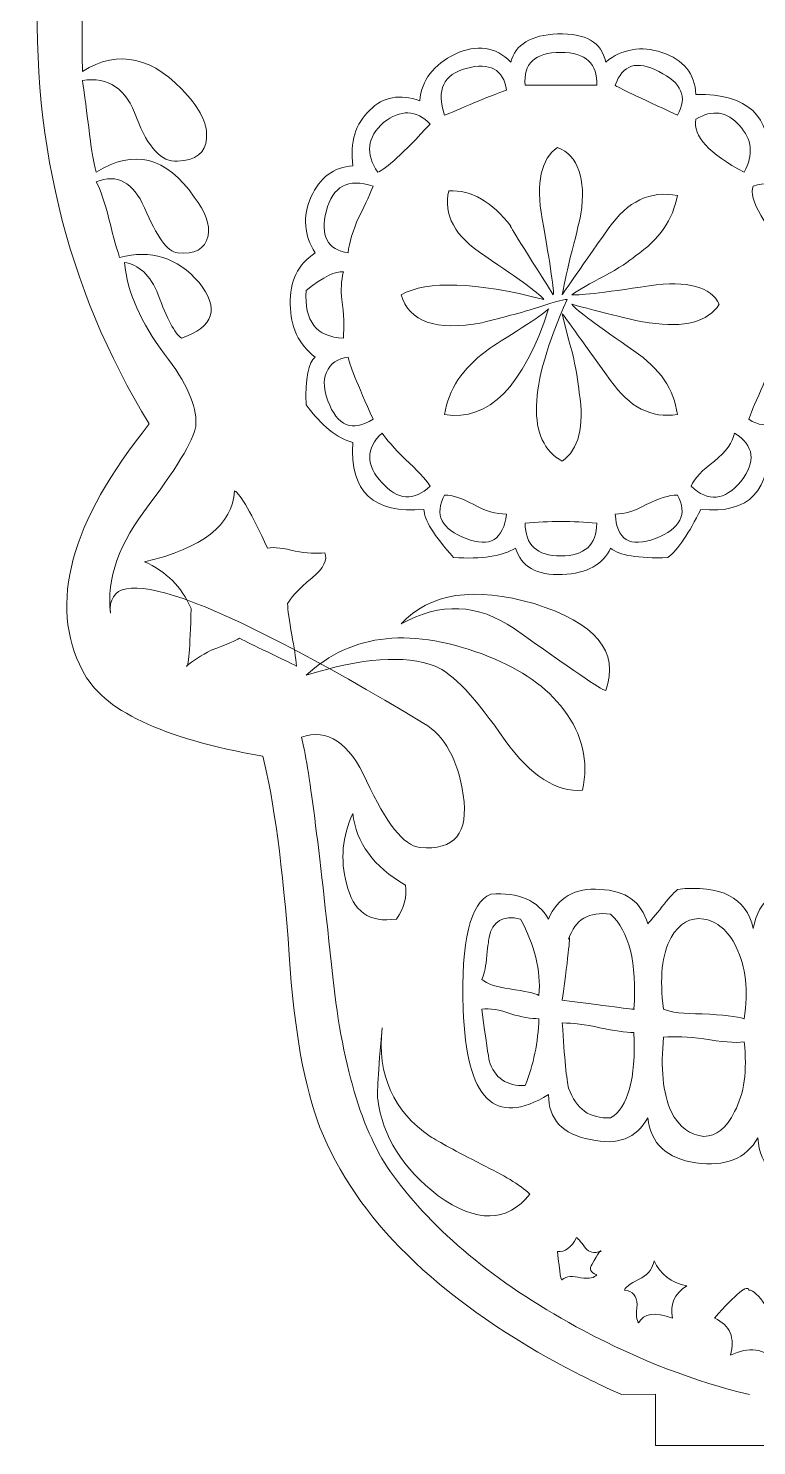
# Model space of a CAD drawing. Header units: millimetres. Extents: x -516 to 519, y -297 to 340.
# Drawn here: x -142.42 to -126.07, y 130.32 to 162.17 of the extents above; entities that cross this region are included whole.
import ezdxf

# ---------------------------------------------------------------- set-up
doc = ezdxf.new("R2010")
doc.units = ezdxf.units.MM
doc.header["$MEASUREMENT"] = 0
doc.layers.add('layer 1', color=7, linetype='Continuous')

msp = doc.modelspace()

# ---------------------------------------------------------------- linework, layer by layer
at = {"layer": 'layer 1', "color": 114, "lineweight": 18}
for points, knots in [([(-117.5547, 131.47), (-116.8176, 131.7963), (-116.0852, 132.1847), (-115.3527, 132.6278), (-112.8891, 134.1193), (-111.3514, 135.7718), (-110.7442, 137.582), (-110.4463, 138.4161), (-110.2437, 139.7377), (-110.1246, 141.5239), (-109.9578, 143.5725), (-109.7675, 145.0374), (-109.5648, 145.919), (-107.6117, 146.0381), (-106.3256, 146.5382), (-105.7303, 147.4193), (-104.658, 148.9077), (-105.0873, 150.897), (-107.0164, 153.386), (-105.1111, 156.8279), (-104.2889, 160.3171), (-104.539, 163.8542), (-104.8611, 168.2488), (-106.6951, 172.024), (-110.0175, 175.156), (-113.2925, 178.2288), (-117.1752, 179.9202), (-121.6411, 180.2177), (-122.9157, 180.3129), (-124.1063, 180.3129), (-125.1901, 180.2177), (-129.5728, 179.8963), (-133.3954, 178.1814), (-136.6708, 175.0848), (-140.0648, 171.9049), (-141.9108, 168.094), (-142.1847, 163.6519), (-142.4229, 159.8047), (-141.5895, 156.3517), (-139.7077, 153.2789), (-141.4823, 151.0758), (-141.9821, 149.2298), (-141.2084, 147.7411), (-140.7672, 146.8476), (-139.4218, 146.2164), (-137.1589, 145.8115), (-136.9089, 144.8348), (-136.7062, 143.3464), (-136.5637, 141.3455), (-136.4562, 139.6545), (-136.218, 138.356), (-135.8728, 137.4748), (-135.0629, 135.4266), (-133.2528, 133.6519), (-130.466, 132.1396), (-130.0071, 131.8938), (-129.552, 131.6707), (-129.1008, 131.47)], [0, 0, 0, 0, 0.0526316, 0.0526316, 0.0526316, 0.1052632, 0.1052632, 0.1052632, 0.1578947, 0.1578947, 0.1578947, 0.2105263, 0.2105263, 0.2105263, 0.2631579, 0.2631579, 0.2631579, 0.3157895, 0.3157895, 0.3157895, 0.3684211, 0.3684211, 0.3684211, 0.4210526, 0.4210526, 0.4210526, 0.4736842, 0.4736842, 0.4736842, 0.5263158, 0.5263158, 0.5263158, 0.5789474, 0.5789474, 0.5789474, 0.6315789, 0.6315789, 0.6315789, 0.6842105, 0.6842105, 0.6842105, 0.7368421, 0.7368421, 0.7368421, 0.7894737, 0.7894737, 0.7894737, 0.8421053, 0.8421053, 0.8421053, 0.8947368, 0.8947368, 0.8947368, 0.9473684, 0.9473684, 0.9473684, 1, 1, 1, 1]), ([(-126.2238, 131.47), (-127.436, 131.7594), (-128.679, 132.229), (-129.942, 132.9021), (-131.8041, 133.8935), (-133.205, 135.0336), (-134.1579, 136.2958), (-134.8841, 137.2248), (-135.3604, 138.7494), (-135.5873, 140.8574), (-135.8967, 143.823), (-136.1229, 145.6092), (-136.2897, 146.2403), (-135.7064, 146.4426), (-135.2178, 146.1213), (-134.8248, 145.2636), (-134.384, 144.2992), (-133.9914, 143.811), (-133.6335, 143.7633), (-132.8479, 143.692), (-132.5261, 144.085), (-132.6571, 144.9423), (-132.7762, 145.7402), (-133.074, 146.2762), (-133.5383, 146.5497), (-138.3738, 149.456), (-140.7198, 150.2775), (-140.5769, 149.0268), (-140.6721, 149.7893), (-140.3862, 150.6107), (-139.7077, 151.4684), (-139.0168, 152.3974), (-138.6597, 153.005), (-138.6597, 153.2789), (-138.6358, 153.6835), (-138.8739, 154.2075), (-139.3624, 154.8509), (-139.898, 155.5533), (-140.1958, 156.2326), (-140.2671, 156.9111), (-139.9458, 156.8633), (-139.6838, 156.6252), (-139.5054, 156.1848), (-139.3147, 155.6485), (-139.1363, 155.3152), (-138.981, 155.2081), (-138.2547, 155.4582), (-138.1237, 155.8747), (-138.588, 156.4588), (-139.0762, 157.0182), (-139.6718, 157.2089), (-140.3746, 157.0182), (-140.422, 157.1612), (-140.5052, 157.4471), (-140.6127, 157.8875), (-140.7079, 158.257), (-140.8031, 158.5428), (-140.8982, 158.7212), (-140.434, 158.912), (-140.0648, 158.7093), (-139.8148, 158.1379), (-139.5408, 157.4825), (-139.2908, 157.1492), (-139.0762, 157.1253), (-138.6832, 157.0779), (-138.457, 157.2089), (-138.3857, 157.5064), (-138.3379, 157.7565), (-138.4451, 158.0543), (-138.6951, 158.376), (-139.3266, 159.2811), (-140.0529, 159.4714), (-140.8982, 158.9358), (-140.9703, 159.174), (-141.0173, 159.5072), (-141.0655, 159.948), (-141.1367, 160.484), (-141.1845, 160.8292), (-141.2084, 160.996), (-140.6247, 161.0912), (-140.2197, 160.8053), (-139.9936, 160.1626), (-139.7316, 159.4834), (-139.4337, 159.162), (-139.0762, 159.1859), (-138.6597, 159.1975), (-138.4451, 159.3762), (-138.4212, 159.6976), (-138.3977, 159.9839), (-138.5287, 160.2932), (-138.8381, 160.6508), (-139.6006, 161.5316), (-140.3981, 161.7104), (-141.2084, 161.1983), (-141.3036, 164.8309), (-140.5888, 167.951), (-139.0762, 170.5595), (-137.8498, 172.6435), (-135.9564, 174.5847), (-133.3954, 176.3828), (-133.1099, 176.2164), (-132.7169, 176.1447), (-132.2048, 176.1686), (-131.6924, 176.1925), (-131.3113, 176.2996), (-131.0612, 176.4903), (-131.3352, 175.8588), (-131.4662, 175.2635), (-131.4423, 174.7037), (-131.4184, 173.9412), (-131.0732, 173.5008), (-130.4305, 173.3818), (-129.7751, 173.2866), (-129.2869, 173.453), (-128.9652, 173.8699), (-128.5961, 174.3103), (-128.4771, 174.9777), (-128.6081, 175.8588), (-128.5009, 175.8827), (-128.2863, 175.7278), (-127.9885, 175.4061), (-127.6313, 175.037), (-127.3458, 174.8228), (-127.1197, 174.7754), (-126.5355, 174.6798), (-126.0832, 174.7869), (-125.7499, 175.0848), (-125.4521, 175.3945), (-125.2972, 175.7752), (-125.2972, 176.2403), (-125.3211, 176.7046), (-125.4999, 177.0976), (-125.8212, 177.4308), (-126.1664, 177.7761), (-126.6307, 177.9313), (-127.2148, 177.8836), (-126.7505, 178.4908), (-125.9642, 178.9435), (-124.8449, 179.241), (-123.6778, 179.5631), (-122.5462, 179.5742), (-121.4269, 179.2768), (-121.153, 179.1816), (-120.7954, 178.9435), (-120.3785, 178.5505), (-119.962, 178.1694), (-119.6403, 177.9907), (-119.4018, 177.9907), (-120.8667, 177.5618), (-121.546, 176.8949), (-121.4269, 175.9659), (-121.3317, 175.1445), (-120.8432, 174.7634), (-119.962, 174.8108), (-119.1282, 174.8825), (-118.5091, 175.2277), (-118.1161, 175.8588), (-118.2232, 175.0015), (-118.128, 174.3465), (-117.7943, 173.9058), (-117.4726, 173.4889), (-117.0083, 173.3101), (-116.4011, 173.3818), (-115.7218, 173.4769), (-115.3408, 173.8819), (-115.2456, 174.5966), (-115.1863, 175.2751), (-115.3527, 175.9062), (-115.77, 176.4903), (-114.7455, 176.0253), (-113.9599, 175.9898), (-113.3996, 176.3828), (-108.0047, 172.7984), (-105.3732, 167.7368), (-105.5157, 161.1983), (-106.3495, 161.7104), (-107.1474, 161.5555), (-107.8857, 160.7101), (-108.1716, 160.3888), (-108.3026, 160.079), (-108.3026, 159.7696), (-108.3026, 159.4475), (-108.1238, 159.2452), (-107.7547, 159.1859), (-107.3501, 159.0903), (-107.0164, 159.3882), (-106.7421, 160.091), (-106.4566, 160.8053), (-106.0875, 161.1509), (-105.6232, 161.1031), (-105.6467, 161.1509), (-105.7184, 160.4242), (-105.8255, 158.9358), (-106.5518, 159.424), (-107.2665, 159.2811), (-107.9573, 158.519), (-108.2428, 158.2092), (-108.3738, 157.9237), (-108.3738, 157.6493), (-108.3738, 157.3635), (-108.2074, 157.197), (-107.8498, 157.1253), (-107.5046, 157.0779), (-107.2191, 157.3754), (-106.981, 158.0304), (-106.7309, 158.6619), (-106.3375, 158.9239), (-105.8255, 158.8283), (-105.8016, 158.9), (-105.9804, 158.2928), (-106.3495, 157.0182), (-107.0523, 157.1612), (-107.6237, 156.9708), (-108.0644, 156.4588), (-108.5291, 155.9463), (-108.4578, 155.5294), (-107.8498, 155.2081), (-107.5998, 155.2439), (-107.3856, 155.5414), (-107.2307, 156.0773), (-107.0881, 156.5898), (-106.8261, 156.8279), (-106.4566, 156.804), (-106.5518, 156.1848), (-106.85, 155.5175), (-107.3617, 154.8151), (-107.8263, 154.1717), (-108.0644, 153.6954), (-108.0644, 153.386), (-108.0883, 153.1121), (-107.7427, 152.5045), (-107.0164, 151.5755), (-106.3375, 150.6705), (-106.0517, 149.8132), (-106.1468, 149.0268), (-106.2778, 147.7885), (-107.1594, 147.1458), (-108.7553, 147.0737), (-111.1607, 146.9547), (-112.5304, 146.8117), (-112.876, 146.6572), (-113.3642, 146.4426), (-113.7568, 145.9425), (-114.067, 145.1565), (-114.3644, 144.2992), (-114.1144, 143.823), (-113.2925, 143.7633), (-112.8282, 143.739), (-112.3759, 144.204), (-111.9347, 145.1565), (-111.5182, 146.0616), (-111.0181, 146.4546), (-110.4344, 146.3355), (-110.5773, 145.526), (-110.7322, 144.4776), (-110.8871, 143.2034), (-111.0536, 141.7859), (-111.1726, 140.8215), (-111.2443, 140.3334), (-111.5895, 138.2971), (-112.2684, 136.7247), (-113.2925, 135.6289), (-115.4093, 133.457), (-117.725, 132.0707), (-120.2363, 131.47)], [0, 0, 0, 0, 0.0113636, 0.0113636, 0.0113636, 0.0227273, 0.0227273, 0.0227273, 0.0340909, 0.0340909, 0.0340909, 0.0454545, 0.0454545, 0.0454545, 0.0568182, 0.0568182, 0.0568182, 0.0681818, 0.0681818, 0.0681818, 0.0795455, 0.0795455, 0.0795455, 0.0909091, 0.0909091, 0.0909091, 0.1022727, 0.1022727, 0.1022727, 0.1136364, 0.1136364, 0.1136364, 0.125, 0.125, 0.125, 0.1363636, 0.1363636, 0.1363636, 0.1477273, 0.1477273, 0.1477273, 0.1590909, 0.1590909, 0.1590909, 0.1704545, 0.1704545, 0.1704545, 0.1818182, 0.1818182, 0.1818182, 0.1931818, 0.1931818, 0.1931818, 0.2045455, 0.2045455, 0.2045455, 0.2159091, 0.2159091, 0.2159091, 0.2272727, 0.2272727, 0.2272727, 0.2386364, 0.2386364, 0.2386364, 0.25, 0.25, 0.25, 0.2613636, 0.2613636, 0.2613636, 0.2727273, 0.2727273, 0.2727273, 0.2840909, 0.2840909, 0.2840909, 0.2954545, 0.2954545, 0.2954545, 0.3068182, 0.3068182, 0.3068182, 0.3181818, 0.3181818, 0.3181818, 0.3295455, 0.3295455, 0.3295455, 0.3409091, 0.3409091, 0.3409091, 0.3522727, 0.3522727, 0.3522727, 0.3636364, 0.3636364, 0.3636364, 0.375, 0.375, 0.375, 0.3863636, 0.3863636, 0.3863636, 0.3977273, 0.3977273, 0.3977273, 0.4090909, 0.4090909, 0.4090909, 0.4204545, 0.4204545, 0.4204545, 0.4318182, 0.4318182, 0.4318182, 0.4431818, 0.4431818, 0.4431818, 0.4545455, 0.4545455, 0.4545455, 0.4659091, 0.4659091, 0.4659091, 0.4772727, 0.4772727, 0.4772727, 0.4886364, 0.4886364, 0.4886364, 0.5, 0.5, 0.5, 0.5113636, 0.5113636, 0.5113636, 0.5227273, 0.5227273, 0.5227273, 0.5340909, 0.5340909, 0.5340909, 0.5454545, 0.5454545, 0.5454545, 0.5568182, 0.5568182, 0.5568182, 0.5681818, 0.5681818, 0.5681818, 0.5795455, 0.5795455, 0.5795455, 0.5909091, 0.5909091, 0.5909091, 0.6022727, 0.6022727, 0.6022727, 0.6136364, 0.6136364, 0.6136364, 0.625, 0.625, 0.625, 0.6363636, 0.6363636, 0.6363636, 0.6477273, 0.6477273, 0.6477273, 0.6590909, 0.6590909, 0.6590909, 0.6704545, 0.6704545, 0.6704545, 0.6818182, 0.6818182, 0.6818182, 0.6931818, 0.6931818, 0.6931818, 0.7045455, 0.7045455, 0.7045455, 0.7159091, 0.7159091, 0.7159091, 0.7272727, 0.7272727, 0.7272727, 0.7386364, 0.7386364, 0.7386364, 0.75, 0.75, 0.75, 0.7613636, 0.7613636, 0.7613636, 0.7727273, 0.7727273, 0.7727273, 0.7840909, 0.7840909, 0.7840909, 0.7954545, 0.7954545, 0.7954545, 0.8068182, 0.8068182, 0.8068182, 0.8181818, 0.8181818, 0.8181818, 0.8295455, 0.8295455, 0.8295455, 0.8409091, 0.8409091, 0.8409091, 0.8522727, 0.8522727, 0.8522727, 0.8636364, 0.8636364, 0.8636364, 0.875, 0.875, 0.875, 0.8863636, 0.8863636, 0.8863636, 0.8977273, 0.8977273, 0.8977273, 0.9090909, 0.9090909, 0.9090909, 0.9204545, 0.9204545, 0.9204545, 0.9318182, 0.9318182, 0.9318182, 0.9431818, 0.9431818, 0.9431818, 0.9545455, 0.9545455, 0.9545455, 0.9659091, 0.9659091, 0.9659091, 0.9772727, 0.9772727, 0.9772727, 0.9886364, 0.9886364, 0.9886364, 1, 1, 1, 1]), ([(-128.0602, 150.2775), (-127.8221, 150.4682), (-127.5839, 150.8257), (-127.3219, 151.3613), (-126.2262, 151.2542), (-125.726, 151.7782), (-125.8212, 152.9691), (-125.333, 152.9218), (-125.0117, 153.136), (-124.8449, 153.6003), (-124.6776, 154.0407), (-124.7135, 154.4699), (-124.952, 154.8868), (-124.5351, 155.1249), (-124.3444, 155.5056), (-124.3921, 156.0415), (-124.4395, 156.5062), (-124.6303, 156.8992), (-124.952, 157.2209), (-124.6657, 157.6016), (-124.6545, 158.0069), (-124.9161, 158.4477), (-125.1308, 158.8168), (-125.4282, 159.0665), (-125.8212, 159.1859), (-125.726, 160.1981), (-126.2616, 160.6982), (-127.429, 160.6862), (-127.4529, 161.1509), (-127.703, 161.4603), (-128.1912, 161.6275), (-128.6558, 161.7816), (-129.0847, 161.7104), (-129.4534, 161.4125), (-129.5489, 161.8537), (-129.9061, 162.0679), (-130.5376, 162.044), (-131.1329, 162.0201), (-131.4901, 161.8055), (-131.5852, 161.4125), (-131.9305, 161.7585), (-132.3477, 161.8179), (-132.8359, 161.5913), (-133.3241, 161.3532), (-133.5861, 161.008), (-133.6335, 160.5433), (-134.0746, 160.6982), (-134.4557, 160.6389), (-134.7531, 160.3291), (-135.0749, 160.0316), (-135.2059, 159.6144), (-135.1342, 159.0784), (-135.5634, 159.0549), (-135.8728, 158.8168), (-136.0755, 158.376), (-136.2658, 157.9356), (-136.23, 157.5183), (-135.9799, 157.1253), (-136.3729, 156.8633), (-136.5517, 156.4827), (-136.5398, 155.9702), (-136.5398, 155.4582), (-136.349, 155.0652), (-135.9799, 154.7793), (-136.1348, 154.6722), (-136.2061, 154.3027), (-136.1826, 153.7074), (-135.8374, 153.2431), (-135.4914, 152.9572), (-135.1342, 152.862), (-135.2059, 151.7543), (-134.6699, 151.2542), (-133.5383, 151.3613), (-133.5383, 151.1351), (-133.3121, 150.7656), (-132.8717, 150.2775), (-132.2406, 150.2416), (-131.776, 150.3014), (-131.4781, 150.4917), (-131.3591, 150.0752), (-131.0138, 149.8725), (-130.4305, 149.8964), (-129.8703, 149.9203), (-129.5131, 150.1226), (-129.3463, 150.4917), (-129.1559, 150.3252), (-128.7271, 150.2536), (-128.0602, 150.2775)], [0, 0, 0, 0, 0.0344828, 0.0344828, 0.0344828, 0.0689655, 0.0689655, 0.0689655, 0.1034483, 0.1034483, 0.1034483, 0.137931, 0.137931, 0.137931, 0.1724138, 0.1724138, 0.1724138, 0.2068966, 0.2068966, 0.2068966, 0.2413793, 0.2413793, 0.2413793, 0.2758621, 0.2758621, 0.2758621, 0.3103448, 0.3103448, 0.3103448, 0.3448276, 0.3448276, 0.3448276, 0.3793103, 0.3793103, 0.3793103, 0.4137931, 0.4137931, 0.4137931, 0.4482759, 0.4482759, 0.4482759, 0.4827586, 0.4827586, 0.4827586, 0.5172414, 0.5172414, 0.5172414, 0.5517241, 0.5517241, 0.5517241, 0.5862069, 0.5862069, 0.5862069, 0.6206897, 0.6206897, 0.6206897, 0.6551724, 0.6551724, 0.6551724, 0.6896552, 0.6896552, 0.6896552, 0.7241379, 0.7241379, 0.7241379, 0.7586207, 0.7586207, 0.7586207, 0.7931034, 0.7931034, 0.7931034, 0.8275862, 0.8275862, 0.8275862, 0.862069, 0.862069, 0.862069, 0.8965517, 0.8965517, 0.8965517, 0.9310345, 0.9310345, 0.9310345, 0.9655172, 0.9655172, 0.9655172, 1, 1, 1, 1]), ([(-131.2639, 160.8889), (-131.3113, 161.3771), (-131.0493, 161.6275), (-130.466, 161.6275), (-129.9061, 161.6275), (-129.6322, 161.3771), (-129.6561, 160.8889), (-129.6561, 160.8889), (-131.2639, 160.8889), (-131.2639, 160.8889)], [0, 0, 0, 0, 0.3333333, 0.3333333, 0.3333333, 0.6666667, 0.6666667, 0.6666667, 1, 1, 1, 1]), ([(-131.6804, 160.7818), (-131.8711, 160.7101), (-132.0977, 160.6269), (-132.3836, 160.5079), (-132.7049, 160.3649), (-132.943, 160.2697), (-133.074, 160.222), (-133.2644, 160.7818), (-133.0979, 161.139), (-132.5859, 161.27), (-132.0619, 161.4125), (-131.7521, 161.2461), (-131.6804, 160.7818)], [0, 0, 0, 0, 0.25, 0.25, 0.25, 0.5, 0.5, 0.5, 0.75, 0.75, 0.75, 1, 1, 1, 1]), ([(-127.8459, 160.222), (-128.7271, 160.6269), (-129.1918, 160.8411), (-129.2392, 160.8889), (-129.0847, 161.3532), (-128.751, 161.4603), (-128.2624, 161.1983), (-127.7504, 160.9482), (-127.6078, 160.6269), (-127.8459, 160.222)], [0, 0, 0, 0, 0.3333333, 0.3333333, 0.3333333, 0.6666667, 0.6666667, 0.6666667, 1, 1, 1, 1]), ([(-133.3954, 160.0197), (-134.003, 159.3643), (-134.396, 159.0071), (-134.5748, 158.9358), (-134.8603, 159.3523), (-134.8129, 159.7215), (-134.4438, 160.0547), (-134.0627, 160.353), (-133.7171, 160.341), (-133.3954, 160.0197)], [0, 0, 0, 0, 0.3333333, 0.3333333, 0.3333333, 0.6666667, 0.6666667, 0.6666667, 1, 1, 1, 1]), ([(-127.429, 160.1268), (-127.0599, 160.353), (-126.7267, 160.3052), (-126.4523, 159.9839), (-126.1664, 159.6856), (-126.131, 159.3285), (-126.3452, 158.9358), (-127.1312, 159.3523), (-127.5003, 159.7454), (-127.429, 160.1268)], [0, 0, 0, 0, 0.3333333, 0.3333333, 0.3333333, 0.6666667, 0.6666667, 0.6666667, 1, 1, 1, 1]), ([(-130.4305, 155.7556), (-130.4066, 155.625), (-130.335, 155.3391), (-130.2155, 154.9222), (-130.1203, 154.5292), (-130.0726, 154.2194), (-130.0491, 153.9813), (-129.93, 153.2192), (-130.0614, 152.7068), (-130.4305, 152.4448), (-131.24, 152.8859), (-131.2042, 154.1004), (-130.323, 156.0773), (-130.4186, 156.0773), (-130.6686, 156.0057), (-131.0851, 155.8631), (-131.5733, 155.7202), (-131.9667, 155.625), (-132.2406, 155.5533), (-133.2644, 155.363), (-133.8724, 155.5772), (-134.0508, 156.1848), (-133.4551, 156.5062), (-132.3836, 156.4707), (-130.847, 156.0773), (-130.8948, 156.1725), (-131.3352, 156.4942), (-132.169, 157.0541), (-132.8479, 157.4945), (-133.1099, 157.9826), (-132.9789, 158.519), (-132.4668, 158.5428), (-132.0025, 158.2689), (-131.5852, 157.7206), (-131.6685, 157.8281), (-131.3591, 157.3161), (-130.6328, 156.1848), (-130.6089, 156.2438), (-130.6921, 156.8159), (-130.8828, 157.8875), (-131.0258, 158.7093), (-130.9067, 159.2333), (-130.5376, 159.4953), (-130.0726, 159.305), (-129.8942, 158.8048), (-130.0132, 157.9946), (-130.0614, 157.7803), (-130.1327, 157.459), (-130.2517, 157.0182), (-130.3469, 156.6252), (-130.4066, 156.3397), (-130.4305, 156.1848), (-130.454, 156.1606), (-130.1084, 156.6611), (-129.3821, 157.6852), (-128.9652, 158.2808), (-128.4536, 158.5309), (-127.8459, 158.4118), (-127.9411, 157.8755), (-128.2505, 157.4232), (-128.7868, 157.0541), (-128.9298, 156.935), (-129.1559, 156.7801), (-129.4892, 156.6017), (-129.811, 156.4349), (-130.0614, 156.2919), (-130.2155, 156.1848), (-130.1203, 156.1606), (-129.5489, 156.2207), (-128.4771, 156.3871), (-127.6078, 156.5062), (-127.0958, 156.3636), (-126.905, 155.9702), (-127.1551, 155.5772), (-127.6791, 155.4343), (-128.4771, 155.5533), (-128.6797, 155.5772), (-129.2631, 155.7082), (-130.2155, 155.9702), (-130.1084, 155.8273), (-129.6322, 155.482), (-128.8227, 154.9222), (-128.2386, 154.5292), (-127.9172, 154.0526), (-127.8459, 153.4931), (-128.4297, 153.398), (-128.9298, 153.66), (-129.3463, 154.2557), (-130.0491, 155.232), (-130.4066, 155.7321), (-130.4305, 155.7556)], [0, 0, 0, 0, 0.0333333, 0.0333333, 0.0333333, 0.0666667, 0.0666667, 0.0666667, 0.1, 0.1, 0.1, 0.1333333, 0.1333333, 0.1333333, 0.1666667, 0.1666667, 0.1666667, 0.2, 0.2, 0.2, 0.2333333, 0.2333333, 0.2333333, 0.2666667, 0.2666667, 0.2666667, 0.3, 0.3, 0.3, 0.3333333, 0.3333333, 0.3333333, 0.3666667, 0.3666667, 0.3666667, 0.4, 0.4, 0.4, 0.4333333, 0.4333333, 0.4333333, 0.4666667, 0.4666667, 0.4666667, 0.5, 0.5, 0.5, 0.5333333, 0.5333333, 0.5333333, 0.5666667, 0.5666667, 0.5666667, 0.6, 0.6, 0.6, 0.6333333, 0.6333333, 0.6333333, 0.6666667, 0.6666667, 0.6666667, 0.7, 0.7, 0.7, 0.7333333, 0.7333333, 0.7333333, 0.7666667, 0.7666667, 0.7666667, 0.8, 0.8, 0.8, 0.8333333, 0.8333333, 0.8333333, 0.8666667, 0.8666667, 0.8666667, 0.9, 0.9, 0.9, 0.9333333, 0.9333333, 0.9333333, 0.9666667, 0.9666667, 0.9666667, 1, 1, 1, 1]), ([(-134.6819, 158.6261), (-134.7296, 158.4831), (-134.8368, 158.245), (-135.0032, 157.9237), (-135.1342, 157.6255), (-135.2178, 157.3515), (-135.2413, 157.1253), (-135.7064, 157.197), (-135.8728, 157.5064), (-135.7299, 158.0666), (-135.5873, 158.6261), (-135.2413, 158.8048), (-134.6819, 158.6261)], [0, 0, 0, 0, 0.25, 0.25, 0.25, 0.5, 0.5, 0.5, 0.75, 0.75, 0.75, 1, 1, 1, 1]), ([(-126.1425, 158.6261), (-125.6309, 158.781), (-125.3091, 158.5902), (-125.1901, 158.0304), (-125.083, 157.4706), (-125.2498, 157.1731), (-125.7141, 157.1253), (-125.6902, 157.3515), (-125.7734, 157.6374), (-125.9642, 157.9595), (-126.1425, 158.257), (-126.2023, 158.4831), (-126.1425, 158.6261)], [0, 0, 0, 0, 0.25, 0.25, 0.25, 0.5, 0.5, 0.5, 0.75, 0.75, 0.75, 1, 1, 1, 1]), ([(-136.1826, 156.28), (-135.7896, 156.5898), (-135.5153, 156.7208), (-135.3484, 156.6969), (-135.3962, 156.4942), (-135.4081, 156.28), (-135.3843, 156.0773), (-135.3369, 155.7441), (-135.3249, 155.4582), (-135.3484, 155.2081), (-135.9564, 155.232), (-136.23, 155.5892), (-136.1826, 156.28)], [0, 0, 0, 0, 0.25, 0.25, 0.25, 0.5, 0.5, 0.5, 0.75, 0.75, 0.75, 1, 1, 1, 1]), ([(-133.074, 153.4931), (-132.9908, 154.0526), (-132.6691, 154.5292), (-132.1335, 154.9222), (-132.0499, 154.9939), (-131.8114, 155.1484), (-131.4423, 155.3749), (-131.1329, 155.5653), (-130.9067, 155.7202), (-130.7399, 155.8631), (-131.2994, 154.1243), (-132.0857, 153.3263), (-133.074, 153.4931)], [0, 0, 0, 0, 0.25, 0.25, 0.25, 0.5, 0.5, 0.5, 0.75, 0.75, 0.75, 1, 1, 1, 1]), ([(-135.2413, 154.7793), (-135.2178, 154.6479), (-135.039, 154.1836), (-134.6819, 153.386), (-135.1461, 153.0882), (-135.4914, 153.2311), (-135.6944, 153.8025), (-135.7896, 154.0407), (-135.8015, 154.2433), (-135.7299, 154.434), (-135.6347, 154.6479), (-135.4794, 154.7558), (-135.2413, 154.7793)], [0, 0, 0, 0, 0.25, 0.25, 0.25, 0.5, 0.5, 0.5, 0.75, 0.75, 0.75, 1, 1, 1, 1]), ([(-126.2381, 153.386), (-126.2142, 153.4812), (-126.119, 153.7074), (-125.9642, 154.0526), (-125.8451, 154.3265), (-125.7619, 154.577), (-125.7141, 154.7793), (-125.464, 154.7558), (-125.2972, 154.6479), (-125.2259, 154.434), (-125.1546, 154.2433), (-125.1546, 154.0407), (-125.2259, 153.8025), (-125.3211, 153.5764), (-125.464, 153.4099), (-125.6428, 153.3144), (-125.8332, 153.2311), (-126.0354, 153.2431), (-126.2381, 153.386)], [0, 0, 0, 0, 0.1666667, 0.1666667, 0.1666667, 0.3333333, 0.3333333, 0.3333333, 0.5, 0.5, 0.5, 0.6666667, 0.6666667, 0.6666667, 0.8333333, 0.8333333, 0.8333333, 1, 1, 1, 1]), ([(-134.4796, 153.0763), (-134.384, 152.9333), (-134.2056, 152.743), (-133.9556, 152.4806), (-133.6932, 152.2544), (-133.5144, 152.0521), (-133.3954, 151.8853), (-133.7645, 151.5401), (-134.122, 151.564), (-134.4796, 151.9566), (-134.8487, 152.3496), (-134.8487, 152.731), (-134.4796, 153.0763)], [0, 0, 0, 0, 0.25, 0.25, 0.25, 0.5, 0.5, 0.5, 0.75, 0.75, 0.75, 1, 1, 1, 1]), ([(-127.5362, 151.8853), (-127.4649, 152.0521), (-127.2861, 152.2425), (-127.0122, 152.4448), (-126.7505, 152.6598), (-126.6076, 152.862), (-126.5598, 153.0763), (-126.119, 152.7908), (-126.0713, 152.4332), (-126.4165, 151.9924), (-126.786, 151.552), (-127.1551, 151.5162), (-127.5362, 151.8853)], [0, 0, 0, 0, 0.25, 0.25, 0.25, 0.5, 0.5, 0.5, 0.75, 0.75, 0.75, 1, 1, 1, 1]), ([(-135.7657, 150.3846), (-135.9564, 150.3607), (-136.1707, 150.3726), (-136.4327, 150.4204), (-136.6827, 150.4917), (-136.8969, 150.5156), (-137.0518, 150.4917), (-137.4094, 151.2542), (-137.6475, 151.695), (-137.7904, 151.7782), (-137.8378, 151.0161), (-138.5167, 150.4797), (-139.8148, 150.1823), (-139.3266, 149.9681), (-138.981, 149.6225), (-138.7668, 149.1343), (-138.7903, 148.2292), (-138.8261, 147.7885), (-138.8739, 147.8362), (-138.7309, 147.9553), (-138.5402, 148.0743), (-138.3141, 148.1934), (-137.9688, 148.3244), (-137.7546, 148.4196), (-137.6829, 148.4673), (-137.5404, 148.3957), (-137.3373, 148.2886), (-137.0518, 148.1576), (-136.754, 148.015), (-136.5398, 147.9075), (-136.3968, 147.8362), (-136.4207, 148.0266), (-136.4562, 148.2647), (-136.5039, 148.5386), (-136.5637, 148.8607), (-136.5991, 149.0988), (-136.5991, 149.2418), (-136.5517, 149.3489), (-136.3729, 149.5512), (-136.0516, 149.8251), (-135.7896, 150.0394), (-135.6944, 150.2297), (-135.7657, 150.3846)], [0, 0, 0, 0, 0.0714286, 0.0714286, 0.0714286, 0.1428571, 0.1428571, 0.1428571, 0.2142857, 0.2142857, 0.2142857, 0.2857143, 0.2857143, 0.2857143, 0.3571429, 0.3571429, 0.3571429, 0.4285714, 0.4285714, 0.4285714, 0.5, 0.5, 0.5, 0.5714286, 0.5714286, 0.5714286, 0.6428571, 0.6428571, 0.6428571, 0.7142857, 0.7142857, 0.7142857, 0.7857143, 0.7857143, 0.7857143, 0.8571429, 0.8571429, 0.8571429, 0.9285714, 0.9285714, 0.9285714, 1, 1, 1, 1]), ([(-133.074, 151.683), (-132.8952, 151.683), (-132.6691, 151.6114), (-132.419, 151.4684), (-132.157, 151.3259), (-131.9185, 151.2542), (-131.6804, 151.2542), (-131.7521, 150.6828), (-132.0619, 150.4917), (-132.5859, 150.7063), (-133.1453, 150.909), (-133.3121, 151.2422), (-133.074, 151.683)], [0, 0, 0, 0, 0.25, 0.25, 0.25, 0.5, 0.5, 0.5, 0.75, 0.75, 0.75, 1, 1, 1, 1]), ([(-129.2392, 151.2542), (-129.0369, 151.2542), (-128.7988, 151.3259), (-128.5487, 151.4684), (-128.2624, 151.6114), (-128.0363, 151.683), (-127.8459, 151.683), (-127.6078, 151.2542), (-127.7743, 150.9329), (-128.3345, 150.7063), (-128.9178, 150.4917), (-129.2153, 150.6828), (-129.2392, 151.2542)], [0, 0, 0, 0, 0.25, 0.25, 0.25, 0.5, 0.5, 0.5, 0.75, 0.75, 0.75, 1, 1, 1, 1]), ([(-131.2639, 151.0519), (-130.728, 151.0993), (-130.1916, 151.0993), (-129.6561, 151.0519), (-129.6561, 150.5634), (-129.93, 150.3133), (-130.466, 150.3133), (-131.0019, 150.3133), (-131.2639, 150.5634), (-131.2639, 151.0519)], [0, 0, 0, 0, 0.3333333, 0.3333333, 0.3333333, 0.6666667, 0.6666667, 0.6666667, 1, 1, 1, 1]), ([(-134.0508, 148.7887), (-133.1692, 149.2772), (-132.3239, 149.2418), (-131.514, 148.6816), (-130.2278, 147.7765), (-129.5489, 147.3003), (-129.4534, 147.2883), (-129.144, 148.1695), (-129.68, 148.8126), (-131.0612, 149.2418), (-132.4071, 149.6344), (-133.4073, 149.4799), (-134.0508, 148.7887)], [0, 0, 0, 0, 0.25, 0.25, 0.25, 0.5, 0.5, 0.5, 0.75, 0.75, 0.75, 1, 1, 1, 1]), ([(-129.9774, 145.0494), (-129.8345, 145.7044), (-129.9774, 146.2997), (-130.3947, 146.8595), (-130.7877, 147.3719), (-131.3471, 147.765), (-132.0738, 148.0505), (-133.7884, 148.7293), (-135.1581, 148.5864), (-136.1826, 147.6339), (-134.9319, 148.0266), (-133.9675, 148.0982), (-133.2882, 147.8362), (-132.8952, 147.6813), (-132.3716, 147.1219), (-131.7162, 146.1691), (-131.1329, 145.3711), (-130.5611, 145.0016), (-129.9774, 145.0494)], [0, 0, 0, 0, 0.1666667, 0.1666667, 0.1666667, 0.3333333, 0.3333333, 0.3333333, 0.5, 0.5, 0.5, 0.6666667, 0.6666667, 0.6666667, 0.8333333, 0.8333333, 0.8333333, 1, 1, 1, 1]), ([(-134.1579, 142.1554), (-133.9795, 142.4055), (-133.9078, 142.6675), (-133.9556, 142.9175), (-134.6699, 143.3344), (-135.0629, 143.8704), (-135.1342, 144.5254), (-135.3723, 144.0133), (-135.4201, 143.4889), (-135.2771, 142.9534), (-135.1342, 142.3223), (-134.7651, 142.0603), (-134.1579, 142.1554)], [0, 0, 0, 0, 0.25, 0.25, 0.25, 0.5, 0.5, 0.5, 0.75, 0.75, 0.75, 1, 1, 1, 1]), ([(-115.9842, 142.1554), (-116.1984, 142.6675), (-116.5914, 142.8817), (-117.1752, 142.8224), (-117.6872, 142.7507), (-118.0683, 142.4891), (-118.3183, 142.0483), (-118.3422, 142.2151), (-118.5326, 142.4652), (-118.8782, 142.8224), (-119.5332, 142.9295), (-120.1404, 142.6794), (-120.6883, 142.0483), (-120.7835, 142.7033), (-121.2246, 143.0127), (-122.0222, 142.9888), (-122.7843, 142.9653), (-123.2251, 142.6555), (-123.3441, 142.0483), (-123.5349, 142.7033), (-124.0111, 143.0127), (-124.7736, 142.9888), (-125.5712, 142.9414), (-126.0235, 142.5962), (-126.1425, 141.9412), (-126.2974, 142.6436), (-126.8696, 142.9295), (-127.8459, 142.8224), (-127.9411, 142.7272), (-128.0602, 142.5962), (-128.1912, 142.4294), (-128.3345, 142.2506), (-128.4416, 142.12), (-128.5129, 142.0483), (-128.6439, 142.5365), (-129.013, 142.7985), (-129.5844, 142.8224), (-130.1442, 142.8582), (-130.5376, 142.6436), (-130.7399, 142.1554), (-130.978, 142.5723), (-131.4068, 142.7626), (-132.0376, 142.7153), (-132.5026, 142.5245), (-132.7049, 141.6669), (-132.6571, 140.1311), (-132.5859, 138.106), (-131.9544, 137.4629), (-130.7399, 138.2131), (-130.7399, 137.6536), (-130.4305, 137.3203), (-129.799, 137.2013), (-129.1918, 137.0583), (-128.7629, 137.2248), (-128.5129, 137.6895), (-128.4416, 137.1057), (-128.0841, 136.7724), (-127.429, 136.6773), (-126.774, 136.5821), (-126.3094, 136.7724), (-126.0354, 137.2367), (-126.0119, 136.5821), (-125.595, 136.2361), (-124.7736, 136.1887), (-123.9633, 136.1409), (-123.4871, 136.4149), (-123.3441, 137.0225), (-123.1777, 136.4149), (-122.7007, 136.1529), (-121.9151, 136.2246), (-121.1287, 136.2958), (-120.6763, 136.6295), (-120.5931, 137.2367), (-120.3311, 136.7247), (-119.8903, 136.5343), (-119.2596, 136.6773), (-118.6401, 136.8437), (-118.2471, 137.1774), (-118.1161, 137.6895), (-117.8779, 137.1774), (-117.4607, 137.0106), (-116.8534, 137.2013), (-116.2462, 137.3797), (-115.9249, 137.7249), (-115.8771, 138.2131), (-115.2217, 137.7727), (-114.71, 137.832), (-114.3409, 138.3803), (-114.0192, 138.8685), (-113.8759, 139.5709), (-113.924, 140.4763), (-113.9479, 141.3575), (-114.1383, 142.0005), (-114.4835, 142.3935), (-114.8765, 142.8582), (-115.3766, 142.7865), (-115.9842, 142.1554)], [0, 0, 0, 0, 0.03125, 0.03125, 0.03125, 0.0625, 0.0625, 0.0625, 0.09375, 0.09375, 0.09375, 0.125, 0.125, 0.125, 0.15625, 0.15625, 0.15625, 0.1875, 0.1875, 0.1875, 0.21875, 0.21875, 0.21875, 0.25, 0.25, 0.25, 0.28125, 0.28125, 0.28125, 0.3125, 0.3125, 0.3125, 0.34375, 0.34375, 0.34375, 0.375, 0.375, 0.375, 0.40625, 0.40625, 0.40625, 0.4375, 0.4375, 0.4375, 0.46875, 0.46875, 0.46875, 0.5, 0.5, 0.5, 0.53125, 0.53125, 0.53125, 0.5625, 0.5625, 0.5625, 0.59375, 0.59375, 0.59375, 0.625, 0.625, 0.625, 0.65625, 0.65625, 0.65625, 0.6875, 0.6875, 0.6875, 0.71875, 0.71875, 0.71875, 0.75, 0.75, 0.75, 0.78125, 0.78125, 0.78125, 0.8125, 0.8125, 0.8125, 0.84375, 0.84375, 0.84375, 0.875, 0.875, 0.875, 0.90625, 0.90625, 0.90625, 0.9375, 0.9375, 0.9375, 0.96875, 0.96875, 0.96875, 1, 1, 1, 1]), ([(-130.9541, 140.4405), (-131.0493, 140.4882), (-131.2639, 140.5356), (-131.6091, 140.5834), (-131.9185, 140.6312), (-132.1216, 140.7025), (-132.2406, 140.7976), (-132.1929, 140.8812), (-132.157, 141.0358), (-132.1335, 141.2504), (-132.1096, 141.5004), (-132.0857, 141.6669), (-132.0738, 141.7389), (-132.0025, 142.108), (-131.764, 142.2506), (-131.371, 142.1554), (-131.0493, 141.5717), (-130.9067, 141.0003), (-130.9541, 140.4405)], [0, 0, 0, 0, 0.1666667, 0.1666667, 0.1666667, 0.3333333, 0.3333333, 0.3333333, 0.5, 0.5, 0.5, 0.6666667, 0.6666667, 0.6666667, 0.8333333, 0.8333333, 0.8333333, 1, 1, 1, 1]), ([(-128.8227, 140.1311), (-128.7271, 140.1072), (-129.2631, 140.1785), (-130.4305, 140.3334), (-130.2876, 141.4049), (-130.2398, 141.858), (-130.2876, 141.7027), (-130.1442, 142.1435), (-129.8345, 142.3342), (-129.3463, 142.2625), (-128.9298, 141.8811), (-128.751, 141.1787), (-128.8227, 140.1311)], [0, 0, 0, 0, 0.25, 0.25, 0.25, 0.5, 0.5, 0.5, 0.75, 0.75, 0.75, 1, 1, 1, 1]), ([(-126.3452, 139.9161), (-126.5117, 139.9639), (-126.8218, 139.9997), (-127.2861, 140.024), (-127.703, 140.024), (-128.0004, 140.0594), (-128.1553, 140.1311), (-128.2505, 140.8335), (-128.1912, 141.3575), (-127.9885, 141.7389), (-127.7982, 142.0603), (-127.5601, 142.2032), (-127.2503, 142.1554), (-126.9528, 142.108), (-126.7028, 141.893), (-126.5236, 141.5239), (-126.3094, 141.0835), (-126.25, 140.5476), (-126.3452, 139.9161)], [0, 0, 0, 0, 0.1666667, 0.1666667, 0.1666667, 0.3333333, 0.3333333, 0.3333333, 0.5, 0.5, 0.5, 0.6666667, 0.6666667, 0.6666667, 0.8333333, 0.8333333, 0.8333333, 1, 1, 1, 1]), ([(-131.2639, 138.4161), (-131.6804, 138.3922), (-131.9544, 138.5826), (-132.0738, 138.9756), (-132.0857, 139.0472), (-132.1455, 139.4279), (-132.2406, 140.1311), (-132.0619, 140.155), (-131.8353, 140.1191), (-131.5852, 140.024), (-131.3471, 139.9519), (-131.1329, 139.9161), (-130.9541, 139.9161), (-130.978, 139.3805), (-131.0732, 138.8804), (-131.2639, 138.4161)], [0, 0, 0, 0, 0.2, 0.2, 0.2, 0.4, 0.4, 0.4, 0.6, 0.6, 0.6, 0.8, 0.8, 0.8, 1, 1, 1, 1]), ([(-129.3463, 137.6895), (-129.811, 137.6656), (-130.1203, 137.8798), (-130.2876, 138.356), (-130.335, 138.5352), (-130.3827, 139.0233), (-130.4305, 139.8209), (-130.1916, 139.8209), (-129.9181, 139.7859), (-129.5844, 139.7138), (-129.2631, 139.6425), (-129.013, 139.6067), (-128.8227, 139.6067), (-128.7749, 138.5591), (-128.9537, 137.9156), (-129.3463, 137.6895)], [0, 0, 0, 0, 0.2, 0.2, 0.2, 0.4, 0.4, 0.4, 0.6, 0.6, 0.6, 0.8, 0.8, 0.8, 1, 1, 1, 1]), ([(-134.4796, 139.7138), (-134.5628, 138.7136), (-134.5986, 138.1776), (-134.5748, 138.106), (-134.4676, 137.2726), (-134.0149, 136.5463), (-133.217, 135.9387), (-132.3597, 135.3195), (-131.6685, 135.3314), (-131.1568, 135.9745), (-131.3949, 136.1887), (-131.7521, 136.4033), (-132.2406, 136.6414), (-132.824, 136.9393), (-133.205, 137.1535), (-133.3954, 137.2726), (-134.2295, 137.832), (-134.5867, 138.6423), (-134.4796, 139.7138)], [0, 0, 0, 0, 0.1666667, 0.1666667, 0.1666667, 0.3333333, 0.3333333, 0.3333333, 0.5, 0.5, 0.5, 0.6666667, 0.6666667, 0.6666667, 0.8333333, 0.8333333, 0.8333333, 1, 1, 1, 1]), ([(-128.1553, 139.4996), (-127.9053, 139.5235), (-127.6078, 139.5115), (-127.2503, 139.4637), (-126.8577, 139.3925), (-126.5598, 139.3686), (-126.3452, 139.3925), (-126.2735, 138.7494), (-126.3452, 138.225), (-126.5598, 137.832), (-126.7386, 137.4513), (-126.9767, 137.2726), (-127.2503, 137.2726), (-127.5601, 137.2965), (-127.7982, 137.4748), (-127.9885, 137.832), (-128.1673, 138.2489), (-128.2266, 138.8087), (-128.1553, 139.4996)], [0, 0, 0, 0, 0.1666667, 0.1666667, 0.1666667, 0.3333333, 0.3333333, 0.3333333, 0.5, 0.5, 0.5, 0.6666667, 0.6666667, 0.6666667, 0.8333333, 0.8333333, 0.8333333, 1, 1, 1, 1]), ([(-130.1084, 134.9982), (-130.2278, 134.7716), (-130.3708, 134.6645), (-130.5376, 134.6884), (-130.4898, 134.1998), (-130.454, 133.9856), (-130.4305, 134.0569), (-130.335, 134.1285), (-130.1916, 134.1405), (-130.0132, 134.0927), (-129.8225, 134.0688), (-129.7035, 134.0927), (-129.6561, 134.164), (-129.799, 134.2118), (-129.8345, 134.295), (-129.7632, 134.4021), (-129.6202, 134.6402), (-129.5609, 134.7362), (-129.5609, 134.6884), (-129.7154, 134.6402), (-129.8345, 134.6645), (-129.9061, 134.7593), (-130.0252, 134.9145), (-130.0965, 134.9982), (-130.1084, 134.9982)], [0, 0, 0, 0, 0.125, 0.125, 0.125, 0.25, 0.25, 0.25, 0.375, 0.375, 0.375, 0.5, 0.5, 0.5, 0.625, 0.625, 0.625, 0.75, 0.75, 0.75, 0.875, 0.875, 0.875, 1, 1, 1, 1]), ([(-128.3696, 134.4738), (-128.3938, 134.3189), (-128.489, 134.1879), (-128.6439, 134.0927), (-128.8581, 133.9975), (-128.9891, 133.902), (-129.0369, 133.8188), (-128.8462, 133.7949), (-128.751, 133.6878), (-128.751, 133.4974), (-128.7749, 133.2713), (-128.7629, 133.1283), (-128.7156, 133.0805), (-128.6081, 133.2948), (-128.3464, 133.3306), (-127.9531, 133.1877), (-128.0243, 133.4855), (-127.9172, 133.7355), (-127.6313, 133.9139), (-127.9885, 133.9856), (-128.2266, 134.1759), (-128.3696, 134.4738)], [0, 0, 0, 0, 0.1428571, 0.1428571, 0.1428571, 0.2857143, 0.2857143, 0.2857143, 0.4285714, 0.4285714, 0.4285714, 0.5714286, 0.5714286, 0.5714286, 0.7142857, 0.7142857, 0.7142857, 0.8571429, 0.8571429, 0.8571429, 1, 1, 1, 1]), ([(-126.2381, 133.8188), (-126.2616, 133.9498), (-126.5236, 133.7475), (-127.0122, 133.1877), (-126.655, 133.0212), (-126.5475, 132.7469), (-126.655, 132.3539), (-126.2381, 132.5562), (-125.8925, 132.5088), (-125.6189, 132.2109), (-125.726, 132.5088), (-125.6309, 132.8783), (-125.2972, 133.2948), (-125.5353, 133.2235), (-125.7141, 133.2828), (-125.857, 133.4616), (-126.0235, 133.6997), (-126.1425, 133.8188), (-126.2381, 133.8188)], [0, 0, 0, 0, 0.1666667, 0.1666667, 0.1666667, 0.3333333, 0.3333333, 0.3333333, 0.5, 0.5, 0.5, 0.6666667, 0.6666667, 0.6666667, 0.8333333, 0.8333333, 0.8333333, 1, 1, 1, 1]), ([(-118.3187, 131.4781), (-118.3187, 131.4781), (-118.3187, 130.3222), (-118.3187, 130.3222), (-118.3187, 130.3222), (-128.3364, 130.3222), (-128.3364, 130.3222), (-128.3364, 130.3222), (-128.3364, 131.4781), (-128.3364, 131.4781)], [0, 0, 0, 0, 0.3333333, 0.3333333, 0.3333333, 0.6666667, 0.6666667, 0.6666667, 1, 1, 1, 1])]:
    msp.add_open_spline(points, degree=3, knots=knots, dxfattribs=at)
msp.add_open_spline([(-129.1008, 131.47), (-129.1008, 131.47), (-128.3357, 131.4781), (-128.3357, 131.4781)], degree=3, dxfattribs=at)

doc.saveas('drawing.dxf')
